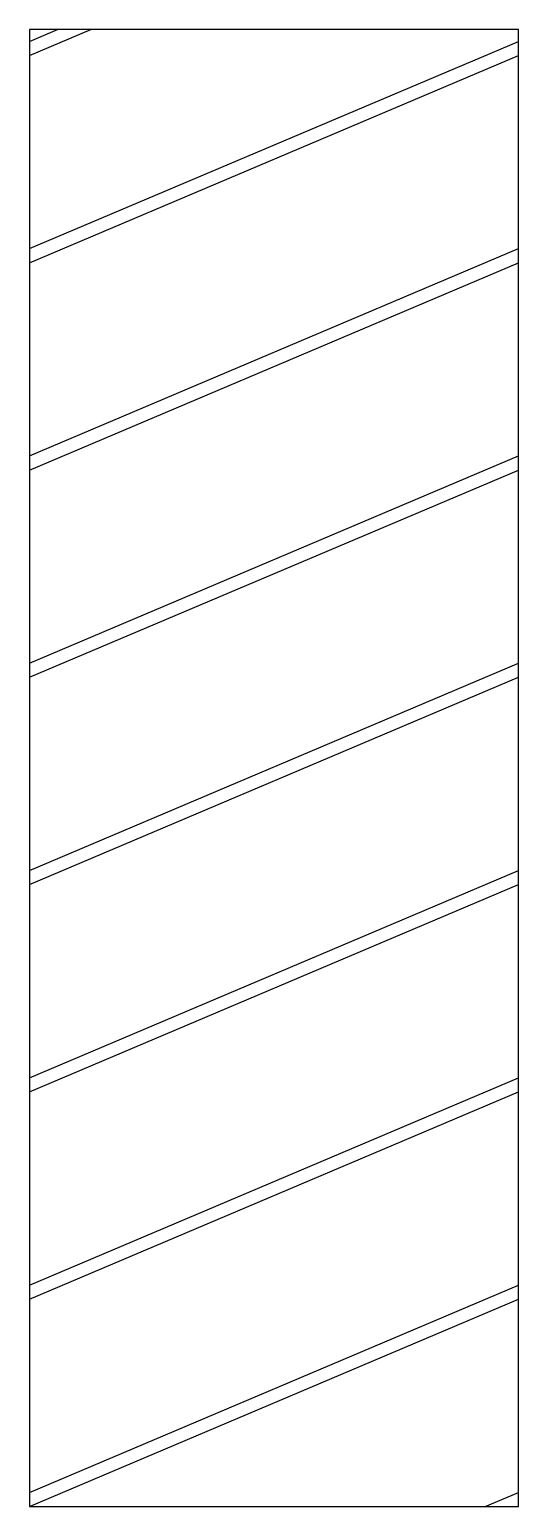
# Model space of a CAD drawing. Header units: millimetres. Extents: x 0 to 188, y 0 to 570.
import ezdxf

# ---------------------------------------------------------------- set-up
doc = ezdxf.new("R2010")
doc.units = ezdxf.units.MM

msp = doc.modelspace()

# ---------------------------------------------------------------- linework, layer by layer
at = {"layer": 'HELICE'}
for p, q in [((0, 560), (23.5619, 570)), ((0, 565.4317), (10.7638, 570)), ((0, 485.4317), (188.4956, 565.4317)), ((0, 480), (188.4956, 560)), ((0, 405.4317), (188.4956, 485.4317)), ((0, 400), (188.4956, 480)), ((0, 325.4317), (188.4956, 405.4317)), ((0, 320), (188.4956, 400)), ((0, 245.4317), (188.4956, 325.4317)), ((0, 240), (188.4956, 320)), ((0, 165.4317), (188.4956, 245.4317)), ((0, 160), (188.4956, 240)), ((0, 85.4317), (188.4956, 165.4317)), ((0, 80), (188.4956, 160)), ((0, 5.4317), (188.4956, 85.4317)), ((0, 0), (188.4956, 80)), ((175.6975, 0), (188.4956, 5.4317))]:
    msp.add_line(p, q, dxfattribs=at)
at = {"layer": 'MOLDURA'}
for p, q in [((188.4956, 570), (0, 570)), ((0, 570), (0, 0)), ((188.4956, 0), (188.4956, 570)), ((0, 0), (188.4956, 0))]:
    msp.add_line(p, q, dxfattribs=at)

doc.saveas('drawing.dxf')
